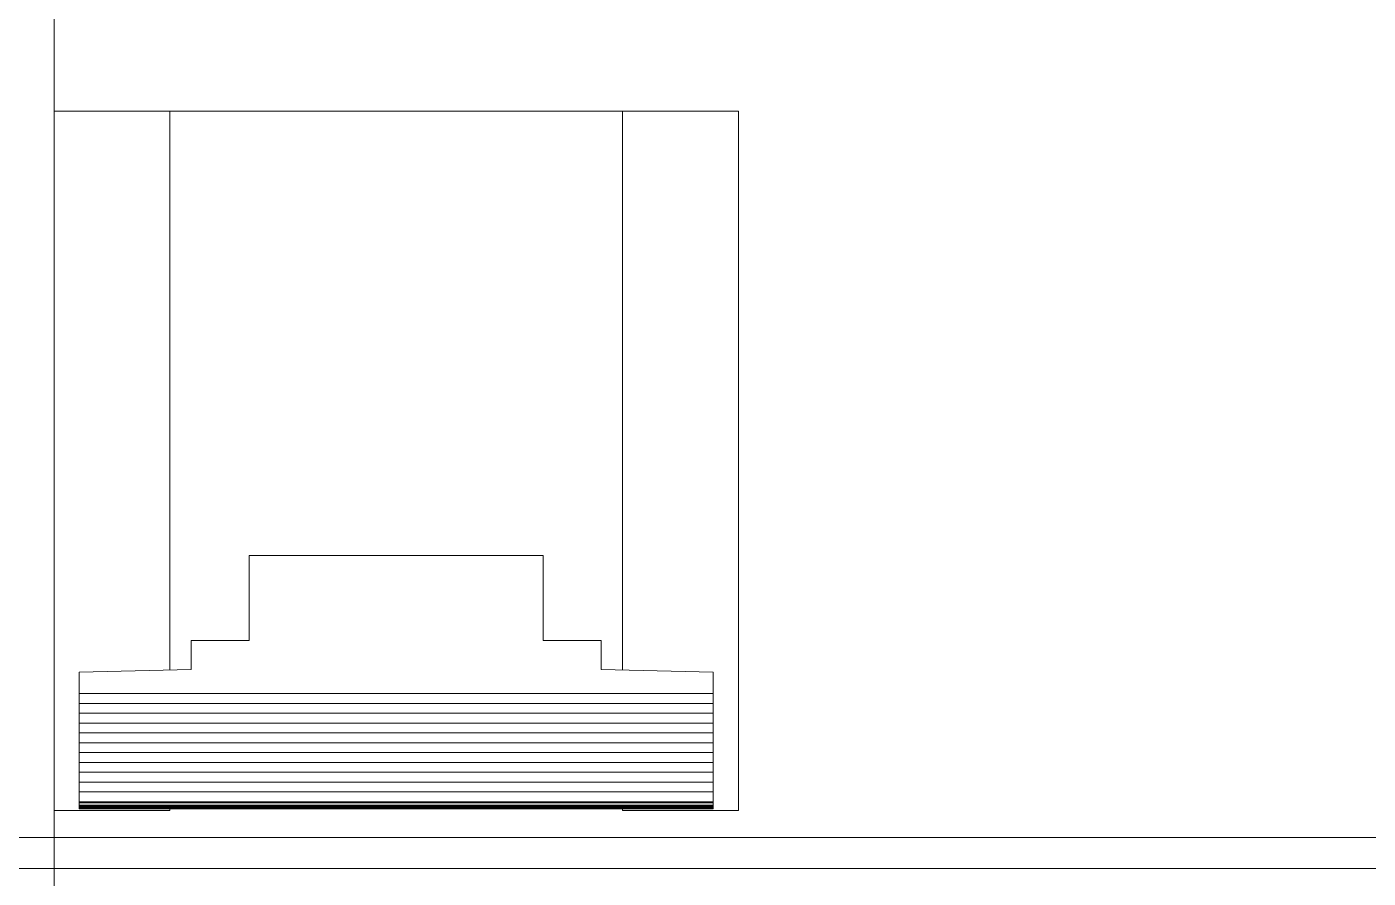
# Model space of a CAD drawing. Header units: millimetres. Extents: x 4137 to 6698, y 1400 to 3585.
# Drawn here: x 4492.86 to 4527.56, y 2798.86 to 2820.89 of the extents above; entities that cross this region are included whole.
import ezdxf

# ---------------------------------------------------------------- set-up
doc = ezdxf.new("R2010")
doc.units = ezdxf.units.MM
doc.layers.add('000-PI-Oprema', color=30, linetype='Continuous', lineweight=5)

msp = doc.modelspace()

# ---------------------------------------------------------------- linework, layer by layer
at = {"layer": '000-PI-Oprema', "color": 0, "linetype": 'ByBlock', "lineweight": 0, "ltscale": 0.25}
for p, q in [((4493.565, 2818.706), (4493.565, 2843.413)), ((4493.57, 2799.907), (4493.57, 2843.413)), ((4493.565, 2800.61), (4493.565, 2818.706)), ((4496.565, 2818.706), (4493.565, 2818.706)), ((4511.268, 2818.707), (4496.565, 2818.707)), ((4496.565, 2804.246), (4496.565, 2818.706)), ((4508.267, 2818.706), (4508.267, 2804.246)), ((4511.268, 2818.706), (4511.268, 2800.61)), ((4498.616, 2807.207), (4498.616, 2805.006)), ((4506.217, 2807.207), (4498.616, 2807.207)), ((4506.217, 2805.006), (4506.217, 2807.207)), ((4497.116, 2805.006), (4498.616, 2805.006)), ((4497.116, 2804.258), (4497.116, 2805.006)), ((4506.217, 2805.006), (4507.717, 2805.006)), ((4507.717, 2804.258), (4507.717, 2805.006)), ((4497.116, 2804.258), (4494.215, 2804.19)), ((4494.215, 2803.632), (4494.215, 2804.19)), ((4510.617, 2804.19), (4507.717, 2804.258)), ((4510.617, 2803.632), (4510.617, 2804.19)), ((4510.617, 2803.632), (4494.215, 2803.632)), ((4494.215, 2803.378), (4494.215, 2803.632)), ((4510.617, 2803.378), (4510.617, 2803.632)), ((4494.215, 2803.378), (4510.617, 2803.378)), ((4494.215, 2803.378), (4494.215, 2803.124)), ((4510.617, 2803.378), (4510.617, 2803.124)), ((4494.215, 2803.124), (4510.617, 2803.124)), ((4494.215, 2802.87), (4494.215, 2803.124)), ((4494.215, 2802.87), (4510.617, 2802.87)), ((4494.215, 2802.87), (4494.215, 2802.615)), ((4510.617, 2802.87), (4510.617, 2803.124)), ((4510.617, 2802.87), (4510.617, 2802.615)), ((4494.215, 2802.615), (4510.617, 2802.615)), ((4494.215, 2802.36), (4494.215, 2802.615)), ((4510.617, 2802.36), (4510.617, 2802.615)), ((4494.215, 2802.36), (4510.617, 2802.36)), ((4494.215, 2802.36), (4494.215, 2802.106)), ((4494.215, 2802.106), (4510.617, 2802.106)), ((4494.215, 2801.852), (4494.215, 2802.106)), ((4510.617, 2802.36), (4510.617, 2802.106)), ((4510.617, 2801.852), (4510.617, 2802.106)), ((4494.215, 2801.852), (4510.617, 2801.852)), ((4494.215, 2801.852), (4494.215, 2801.597)), ((4510.617, 2801.852), (4510.617, 2801.597)), ((4494.215, 2801.597), (4510.617, 2801.597)), ((4494.215, 2801.343), (4494.215, 2801.597)), ((4510.617, 2801.343), (4510.617, 2801.597)), ((4494.215, 2801.343), (4510.617, 2801.343)), ((4494.215, 2801.343), (4494.215, 2801.088)), ((4494.215, 2801.088), (4510.617, 2801.088)), ((4494.215, 2800.834), (4494.215, 2801.088)), ((4510.617, 2801.343), (4510.617, 2801.088)), ((4510.617, 2800.834), (4510.617, 2801.088)), ((4510.617, 2800.834), (4494.215, 2800.834)), ((4494.215, 2800.805), (4494.215, 2800.834)), ((4494.215, 2800.805), (4510.617, 2800.805)), ((4494.215, 2800.805), (4494.215, 2800.747)), ((4494.215, 2800.747), (4510.617, 2800.747)), ((4494.215, 2800.747), (4494.215, 2800.727)), ((4494.215, 2800.727), (4510.617, 2800.727)), ((4494.215, 2800.727), (4494.215, 2800.708)), ((4510.617, 2800.805), (4510.617, 2800.834)), ((4510.617, 2800.805), (4510.617, 2800.747)), ((4510.617, 2800.747), (4510.617, 2800.727)), ((4510.617, 2800.727), (4510.617, 2800.708)), ((4493.565, 2799.907), (4493.565, 2800.61)), ((4493.565, 2800.61), (4496.565, 2800.61)), ((4494.215, 2800.708), (4510.617, 2800.708)), ((4494.215, 2800.708), (4494.215, 2800.689)), ((4494.215, 2800.689), (4510.617, 2800.689)), ((4494.215, 2800.689), (4494.215, 2800.67)), ((4494.215, 2800.67), (4510.617, 2800.67)), ((4494.215, 2800.67), (4494.215, 2800.65)), ((4494.215, 2800.65), (4510.617, 2800.65)), ((4496.565, 2800.61), (4496.565, 2800.651)), ((4508.267, 2800.651), (4508.267, 2800.61)), ((4508.267, 2800.61), (4511.268, 2800.61)), ((4510.617, 2800.708), (4510.617, 2800.689)), ((4510.617, 2800.689), (4510.617, 2800.67)), ((4510.617, 2800.67), (4510.617, 2800.65)), ((4458.165, 2799.907), (4493.57, 2799.907)), ((4493.565, 2799.907), (4528.97, 2799.907)), ((4493.565, 2799.107), (4493.565, 2799.907)), ((4493.57, 2799.907), (4493.57, 2799.107)), ((4493.57, 2799.107), (4458.165, 2799.107)), ((4493.565, 2798.607), (4493.565, 2799.107)), ((4528.97, 2799.107), (4493.565, 2799.107)), ((4493.57, 2799.107), (4493.57, 2798.607))]:
    msp.add_line(p, q, dxfattribs=at)

doc.saveas('drawing.dxf')
